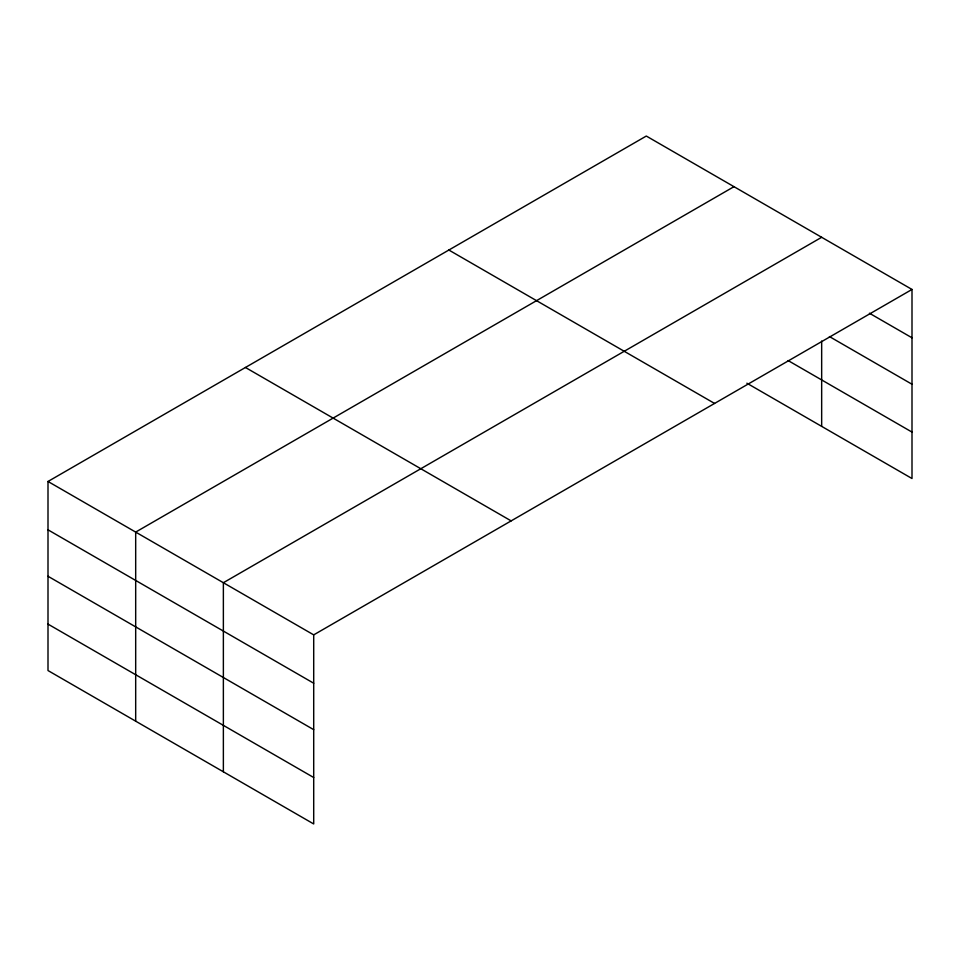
<?xml version="1.0" encoding="UTF-8"?>
<svg xmlns="http://www.w3.org/2000/svg" width="960" height="960" viewBox="0 0 960 960"><rect width="100%" height="100%" fill="white"/><g stroke="black" fill="none" stroke-linecap="round" stroke-linejoin="round"><path stroke-width="1.44" d="M912 289.452L646.296 136.044L48 481.476L48 670.548L313.704 823.956L313.704 634.872L912 289.452L912 478.524L746.868 383.196M733.98 186.672L135.684 532.092L135.684 721.176M821.664 237.288L223.368 582.72L223.368 771.792M869.412 313.212L912 337.8M829.404 336.552L912 384.24M788.136 360.576L912 432.084M448.86 250.032L714.564 403.44M245.436 367.476L511.14 520.884M48 481.476L313.704 634.872M48 529.824L313.704 683.22M48 576.264L313.704 729.66M48 624.108L313.704 777.516M821.664 341.052L821.664 426.372"/></g></svg>
